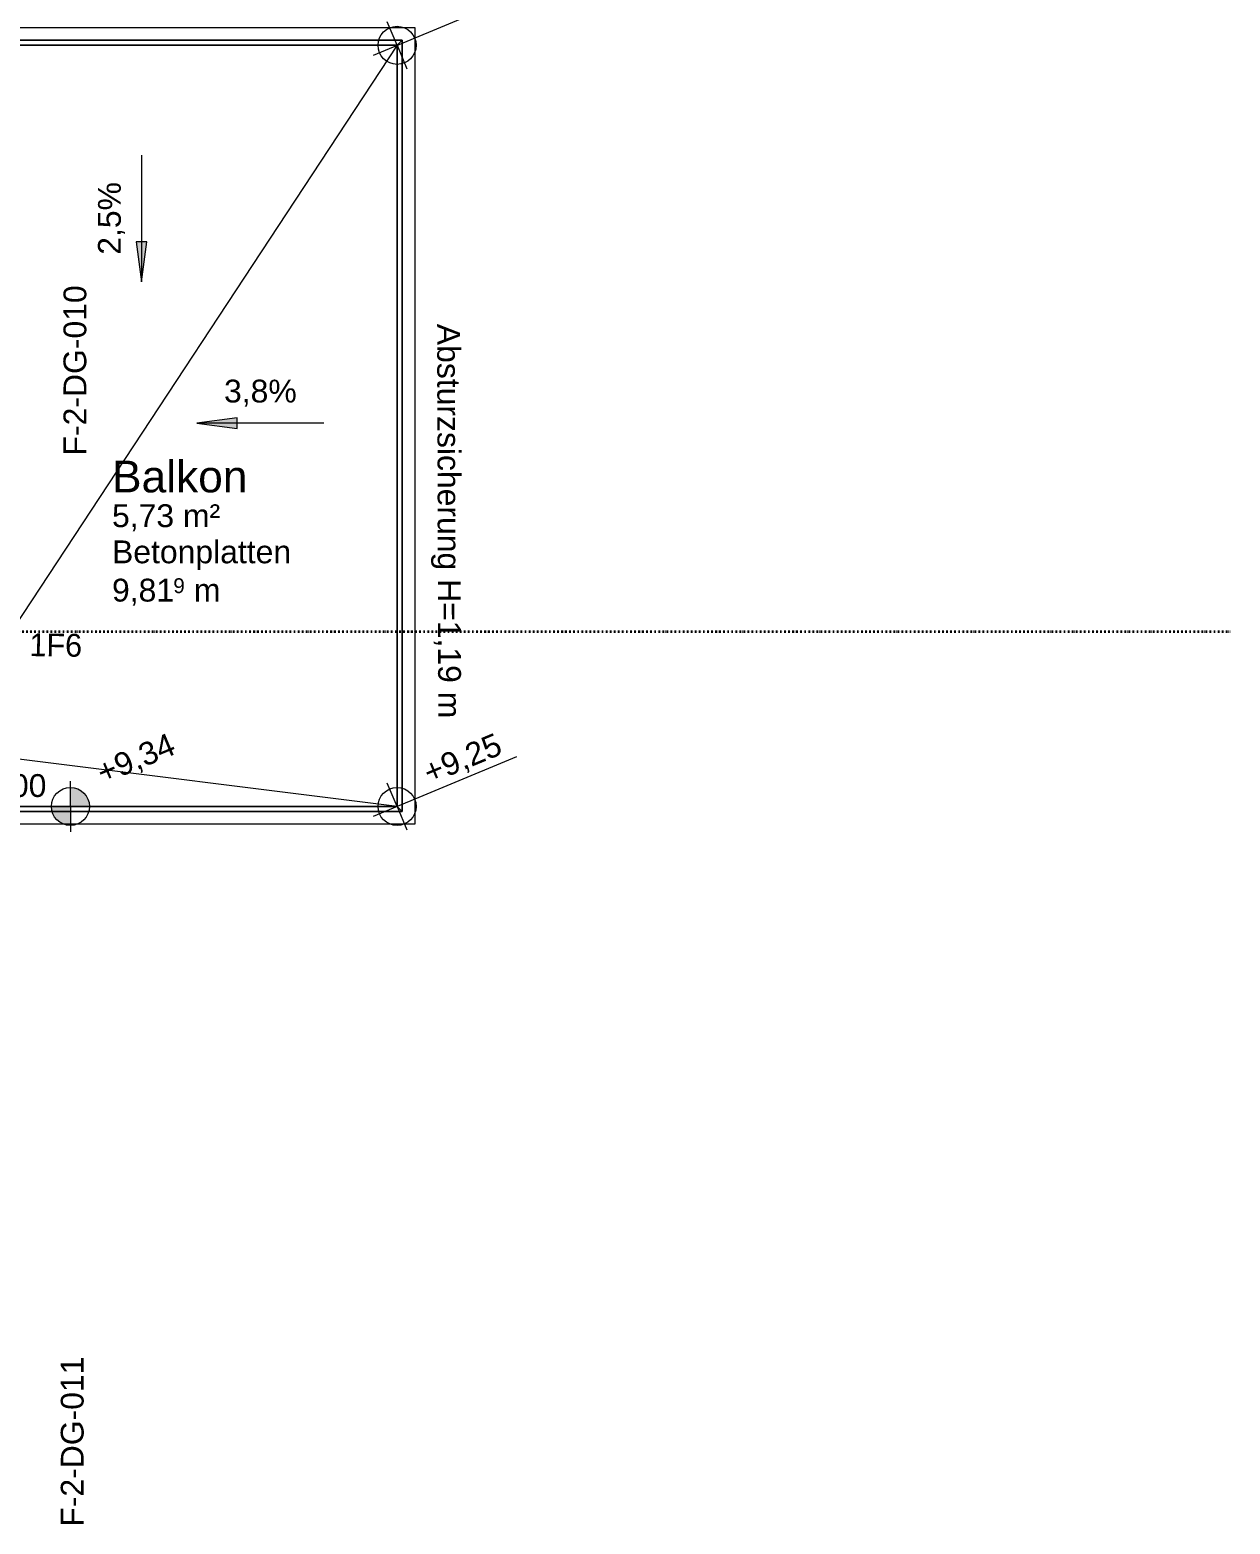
# Model space of a CAD drawing. Header units: metres. Extents: x -17679 to 22565, y -12299 to 33430.
# Drawn here: x 12857 to 17588, y 503 to 6393 of the extents above; entities that cross this region are included whole.
import ezdxf

# ---------------------------------------------------------------- set-up
doc = ezdxf.new("R2010")
doc.units = ezdxf.units.M
doc.linetypes.add('Strich Punkt Mittel', pattern=[0.015875, 0.00635, -0.004763, 0, -0.004763])
doc.linetypes.add('Verdeckt', pattern=[0.003, 0.002, -0.001])
doc.layers.get('0').update_dxf_attribs({"color": 252})
for name, color, linetype, lineweight in [('A-FLOR-HRAL', 11, 'Continuous', 5), ('A-GLAZ-IDEN_', 152, 'Continuous', 9), ('A_Decken', 8, 'Continuous', 13), ('A_Gelaender', 7, 'Continuous', 13), ('A_Raeume', 7, 'Continuous', 13), ('A_Raeume_', 7, 'Continuous', 5), ('A_Raeume_Beschriftung_', 7, 'Continuous', 9), ('A_Raster_', 1, 'Continuous', 9), ('G-ANNO-DIMS_', 111, 'Continuous', 9), ('P-PIPE-IDEN_', 2, 'Continuous', 9), ('Text', 130, 'Continuous', 9)]:
    doc.layers.add(name, color=color, linetype=linetype, lineweight=lineweight)
doc.styles.add('Arial_2', font='arial.ttf', dxfattribs={"height": 0.09})
doc.styles.add('Arial_3', font='arial.ttf', dxfattribs={"height": 0.05849})
doc.styles.add('Arial_4', font='arial.ttf', dxfattribs={"height": 0.125})

# ---------------------------------------------------------------- blocks, each defined once
blk = doc.blocks.new('Geländer - Geländer-3753781-263_PP_03DG_BT2')
at = {"layer": 'A_Gelaender', "lineweight": 5}
for p, q in [((-10.397, 72.0963), (-8.6158, 71.3533)), ((-8.6158, 71.3533), (-9.7707, 68.5845)), ((-8.6158, 71.3533), (-8.5896, 71.364)), ((-9.7707, 68.5845), (-11.5519, 69.3275)), ((-9.7707, 68.5845), (-9.7599, 68.5583))]:
    blk.add_line(p, q, dxfattribs=at)
blk = doc.blocks.new('Typ des oberen Holms - Oberer Geländerholm_Innen_-3754033-263_PP_03DG_BT2')
at = {"layer": 'A_Gelaender', "lineweight": 5}
for p, q in [((-10.3701, 72.1609), (-8.5242, 71.3909)), ((-8.5896, 71.364), (-10.3893, 72.1147)), ((-8.5242, 71.3909), (-9.733, 68.4929)), ((-9.7599, 68.5583), (-8.5896, 71.364)), ((-9.733, 68.4929), (-11.5789, 69.2629)), ((-11.5596, 69.309), (-9.7599, 68.5583))]:
    blk.add_line(p, q, dxfattribs=at)
blk = doc.blocks.new('Typ des oberen Holms - Oberer Geländerholm_Innen_-V6-263_PP_03DG_BT2')
at = {"layer": 'A_Gelaender', "lineweight": 5}
for p, q in [((-10.3701, 72.1609), (-8.5242, 71.3909)), ((-10.3893, 72.1147), (-8.5896, 71.364)), ((-8.5242, 71.3909), (-9.733, 68.4929)), ((-8.5896, 71.364), (-9.7599, 68.5583)), ((-9.733, 68.4929), (-11.5789, 69.2629)), ((-9.7599, 68.5583), (-11.5596, 69.309))]:
    blk.add_line(p, q, dxfattribs=at)
blk = doc.blocks.new('Höhenkoten - 018-55641-263_PP_03DG_BT2')
at = {"layer": 'G-ANNO-DIMS_'}
h = blk.add_hatch(color=256, dxfattribs=at)
edge = h.paths.add_edge_path()
edge.add_line((0, 0), (0, 0.0015))
edge.add_arc((0, 0), 0.0015, 0, 90, ccw=False)
edge.add_line((0.0015, 0), (0, 0))
h = blk.add_hatch(color=256, dxfattribs=at)
edge = h.paths.add_edge_path()
edge.add_line((0, 0), (0, -0.0015))
edge.add_arc((0, 0), 0.0015, 180, 270, ccw=False)
edge.add_line((-0.0015, 0), (0, 0))
for p, q in [((0, 0), (0, 0.002)), ((-0.002, 0), (0.01024, 0)), ((0, 0), (0, -0.002))]:
    blk.add_line(p, q, dxfattribs=at)
blk.add_circle((0, 0), 0.0015, dxfattribs=at)
blk = doc.blocks.new('Höhenkoten - 018-55644-263_PP_03DG_BT2')
at = {"layer": 'G-ANNO-DIMS_'}
for p, q in [((0, 0), (0, 0.002)), ((-0.002, 0), (0.01024, 0)), ((0, 0), (0, -0.002))]:
    blk.add_line(p, q, dxfattribs=at)
blk.add_circle((0, 0), 0.0015, dxfattribs=at)
blk = doc.blocks.new('6546546')
at = {"layer": 'G-ANNO-DIMS_', "true_color": 0x636466}
for points in [[(-36.4265, 61.6056), (-36.4056, 61.7644), (-36.4474, 61.7644)], [(-36.2079, 61.0495), (-36.0491, 61.0286), (-36.0491, 61.0704)]]:
    blk.add_hatch(color=251, dxfattribs=at).paths.add_polyline_path(points)
at = {"layer": 'A_Decken', "color": 251, "true_color": 0x636466}
for p, q in [((-37.3486, 62.5384), (-35.4186, 62.5384)), ((-37.3486, 62.5384), (-35.4186, 62.5384)), ((-35.4186, 62.5384), (-37.1965, 59.8389)), ((-35.4186, 62.5384), (-35.4186, 59.5384)), ((-35.4186, 59.5384), (-37.1286, 59.7517)), ((-35.4186, 59.5384), (-37.3486, 59.5384)), ((-35.4186, 59.5384), (-37.3486, 59.5384))]:
    blk.add_line(p, q, dxfattribs=at)
at = {"layer": 'A_Raeume', "color": 251, "linetype": 'Verdeckt', "true_color": 0x636466}
for p, q in [((-35.4186, 62.5384), (-37.3486, 62.5384)), ((-35.4186, 59.5384), (-35.4186, 62.5384)), ((-37.3486, 59.5384), (-35.4186, 59.5384))]:
    blk.add_line(p, q, dxfattribs=at)
at = {"layer": 'A_Raeume_', "color": 251, "true_color": 0x636466, "flags": 128}
blk.add_lwpolyline([(-37.3279, 59.5384), (-35.4186, 59.5384), (-35.4186, 62.5384), (-37.3279, 62.5384)], close=True, dxfattribs=at)
at = {"layer": 'A_Raster_', "color": 251, "linetype": 'Strich Punkt Mittel', "lineweight": 35, "true_color": 0x636466}
blk.add_line((-56.2435, 60.2289), (-32.1348, 60.2282), dxfattribs=at)
at = {"layer": 'G-ANNO-DIMS_', "color": 251, "true_color": 0x636466}
for p, q in [((-36.4265, 62.1056), (-36.4265, 61.6056)), ((-36.4056, 61.7644), (-36.4474, 61.7644)), ((-36.4474, 61.7644), (-36.4265, 61.6056)), ((-36.4265, 61.6056), (-36.4056, 61.7644)), ((-36.0491, 61.0704), (-36.2079, 61.0495)), ((-36.2079, 61.0495), (-36.0491, 61.0286)), ((-35.7079, 61.0495), (-36.2079, 61.0495)), ((-36.0491, 61.0286), (-36.0491, 61.0704))]:
    blk.add_line(p, q, dxfattribs=at)
at = {"layer": 'A-FLOR-HRAL', "color": 251, "true_color": 0x636466, "rotation": 22.64000000000043}
blk.add_blockref('Geländer - Geländer-3753781-263_PP_03DG_BT2', (0, 0), dxfattribs=at)
at = {"layer": 'A_Gelaender', "color": 251, "lineweight": 5, "true_color": 0x636466, "rotation": 22.64000000000043}
for name in ['Typ des oberen Holms - Oberer Geländerholm_Innen_-3754033-263_PP_03DG_BT2', 'Typ des oberen Holms - Oberer Geländerholm_Innen_-V6-263_PP_03DG_BT2']:
    blk.add_blockref(name, (0, 0), dxfattribs=at)
at = {"layer": 'G-ANNO-DIMS_', "color": 251, "true_color": 0x636466, "xscale": 49.99999999999998, "yscale": 49.99999999999998, "zscale": 49.99999999999998, "rotation": 22.64000000000044}
for p in [(-35.4186, 62.5384), (-35.4186, 59.5384)]:
    blk.add_blockref('Höhenkoten - 018-55644-263_PP_03DG_BT2', p, dxfattribs=at)
at = {"layer": 'G-ANNO-DIMS_', "color": 251, "true_color": 0x636466, "xscale": 49.99999999999998, "yscale": 49.99999999999998, "zscale": 49.99999999999998}
blk.add_blockref('Höhenkoten - 018-55641-263_PP_03DG_BT2', (-36.7062, 59.5384), dxfattribs=at)
at = {"layer": 'A-GLAZ-IDEN_', "color": 251, "true_color": 0x636466, "char_height": 0.09, "width": 0.797679, "attachment_point": 1, "rotation": 90, "style": 'Arial_2'}
for s, insert in [('F-2-DG-010', (-36.7336, 60.9218)), ('F-2-DG-011', (-36.7442, 56.6995))]:
    blk.add_mtext(s, dxfattribs=dict(at, insert=insert))
at = {"layer": 'A_Raeume_Beschriftung_', "color": 251, "true_color": 0x636466, "attachment_point": 1}
for s, insert, char_height, width, style in [('Balkon', (-36.5423, 60.9014), 0.125, 0.637342, 'Arial_4'), ('5,73 m²', (-36.5423, 60.7294), 0.09, 0.505063, 'Arial_2'), ('Betonplatten', (-36.5423, 60.5869), 0.09, 0.825738, 'Arial_2'), ('9,81', (-36.5423, 60.436), 0.09, 0.292616, 'Arial_2'), ('9', (-36.3008, 60.4378), 0.0585, 0.056118, 'Arial_3'), (' m', (-36.2545, 60.436), 0.09, 0.164346, 'Arial_2')]:
    blk.add_mtext(s, dxfattribs=dict(at, insert=insert, char_height=char_height, width=width, style=style))
at = {"layer": 'G-ANNO-DIMS_', "color": 251, "true_color": 0x636466, "char_height": 0.09, "attachment_point": 1, "line_spacing_factor": 0.941778, "style": 'Arial_2'}
for s, insert, width, rotation in [('2,5%', (-36.5976, 61.7129), 0.342666, 90), ('3,8%', (-36.1007, 61.2206), 0.342666, 359.99828), ('+9,34', (-36.6129, 59.7085), 0.380128, 22.64), ('+9,25', (-35.3253, 59.7085), 0.380128, 22.64)]:
    blk.add_mtext(s, dxfattribs=dict(at, insert=insert, width=width, rotation=rotation))
at = {"layer": 'P-PIPE-IDEN_', "color": 251, "true_color": 0x636466, "insert": (-37.1922, 59.6658), "char_height": 0.09, "width": 0.468987, "attachment_point": 1, "style": 'Arial_2'}
blk.add_mtext('DN100', dxfattribs=at)
at = {"layer": 'Text', "color": 251, "true_color": 0x636466, "insert": (-35.1706, 61.4408), "char_height": 0.09, "width": 1.835864, "attachment_point": 1, "rotation": 270.15818, "style": 'Arial_2'}
blk.add_mtext('Absturzsicherung H=1,19 m', dxfattribs=at)

msp = doc.modelspace()

# ---------------------------------------------------------------- block references
at = {"xscale": 1000, "yscale": 1000, "zscale": 1000}
msp.add_blockref('6546546', (49723.1, -56206.7), dxfattribs=at)

# ---------------------------------------------------------------- texts
at = {"color": 212}
msp.add_text('1F6', height=90.04, rotation=359.22054, dxfattribs=at).set_placement((12854.8, 3924.4))

doc.saveas('drawing.dxf')
